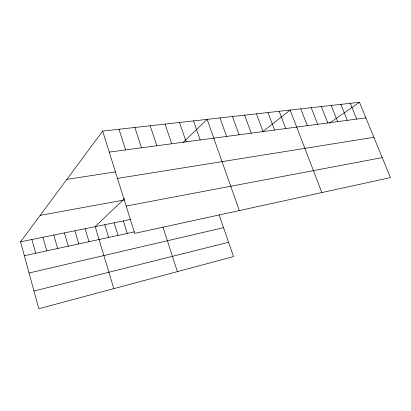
<?xml version="1.0" encoding="UTF-8"?>
<svg xmlns="http://www.w3.org/2000/svg" width="411" height="411" viewBox="0 0 411 411"><rect width="100%" height="100%" fill="white"/><g stroke="black" fill="none" stroke-linecap="round" stroke-linejoin="round"><path stroke-width="0.62" d="M219.094 214.799L233.525 256.592L38.809 308.723L20.55 241.817L102.658 131.083L359.486 102.277L390.45 177.614L134.736 233.371L102.658 131.083M124.497 198.554L95.177 226.646L113.811 288.645M183.121 142.381L207.139 119.365L239.33 210.566M262.593 131.772L290.13 110.056L321.854 192.569M329.165 123.243L359.486 102.277M33.979 291.014L228.583 242.274M29.058 272.991L223.538 227.668M24.341 255.709L134.495 231.861M20.55 241.817L130.6 219.448M126.162 206.029L382.23 157.613M40.165 215.359L124.543 199.941M117.495 178.4L373.882 137.3M66.865 179.355L115.476 171.89M109.244 152.096L365.893 117.865M350.285 103.31L356.717 119.087M340.863 104.368L347.316 120.346M331.209 105.447L337.683 121.63M321.32 106.557L327.814 122.946M311.178 107.697L317.693 124.292M300.785 108.864L307.32 125.679M279.192 111.283L285.763 128.551M267.972 112.542L274.553 130.046M256.454 113.837L263.05 131.582M244.622 115.162L251.229 133.159M232.467 116.524L239.089 134.777M219.977 117.926L226.605 136.442M193.524 120.891L200.162 139.971M179.509 122.463L186.147 141.841M165.068 124.086L171.7 143.768M150.185 125.756L156.812 145.751M134.834 127.477L141.456 147.801M162.91 226.939L177.398 271.62M119 129.249L125.607 149.912M123.357 220.918L127.246 233.427M114.135 222.793L118.019 235.426M104.743 224.704L108.622 237.46M85.134 228.691L88.997 241.709M74.894 230.771L78.753 243.929M64.455 232.893L68.298 246.189M53.805 235.056L57.638 248.496M42.944 237.265L46.762 250.854M31.863 239.515L35.665 253.253"/></g></svg>
